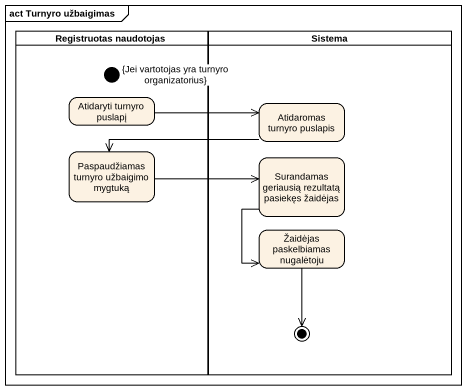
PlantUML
@startuml
mainframe act Turnyro užbaigimas
hide empty description
state "Registruotas naudotojas" as Registruotas_naudotojas <<partition>> {
  state "{Jei vartotojas yra turnyro organizatorius}" as Jei_vartotojas_yra_turnyro <<start>>
  state "Atidaryti turnyro puslapį" as Atidaryti_turnyro_puslapį
  state "Paspaudžiamas turnyro užbaigimo mygtuką" as Paspaudžiamas_turnyro
}
state Sistema <<partition>> {
  state "Atidaromas turnyro puslapis" as Atidaromas_turnyro_puslapis
  state "Surandamas geriausią rezultatą pasiekęs žaidėjas" as Surandamas_geriausią
  state "Žaidėjas paskelbiamas nugalėtoju" as Žaidėjas_paskelbiamas
  Žaidėjas_paskelbiamas --> [*]
}
Atidaryti_turnyro_puslapį -right-> Atidaromas_turnyro_puslapis
Atidaromas_turnyro_puslapis -left-> Paspaudžiamas_turnyro
Paspaudžiamas_turnyro -right-> Surandamas_geriausią
Surandamas_geriausią --> Žaidėjas_paskelbiamas
@enduml
